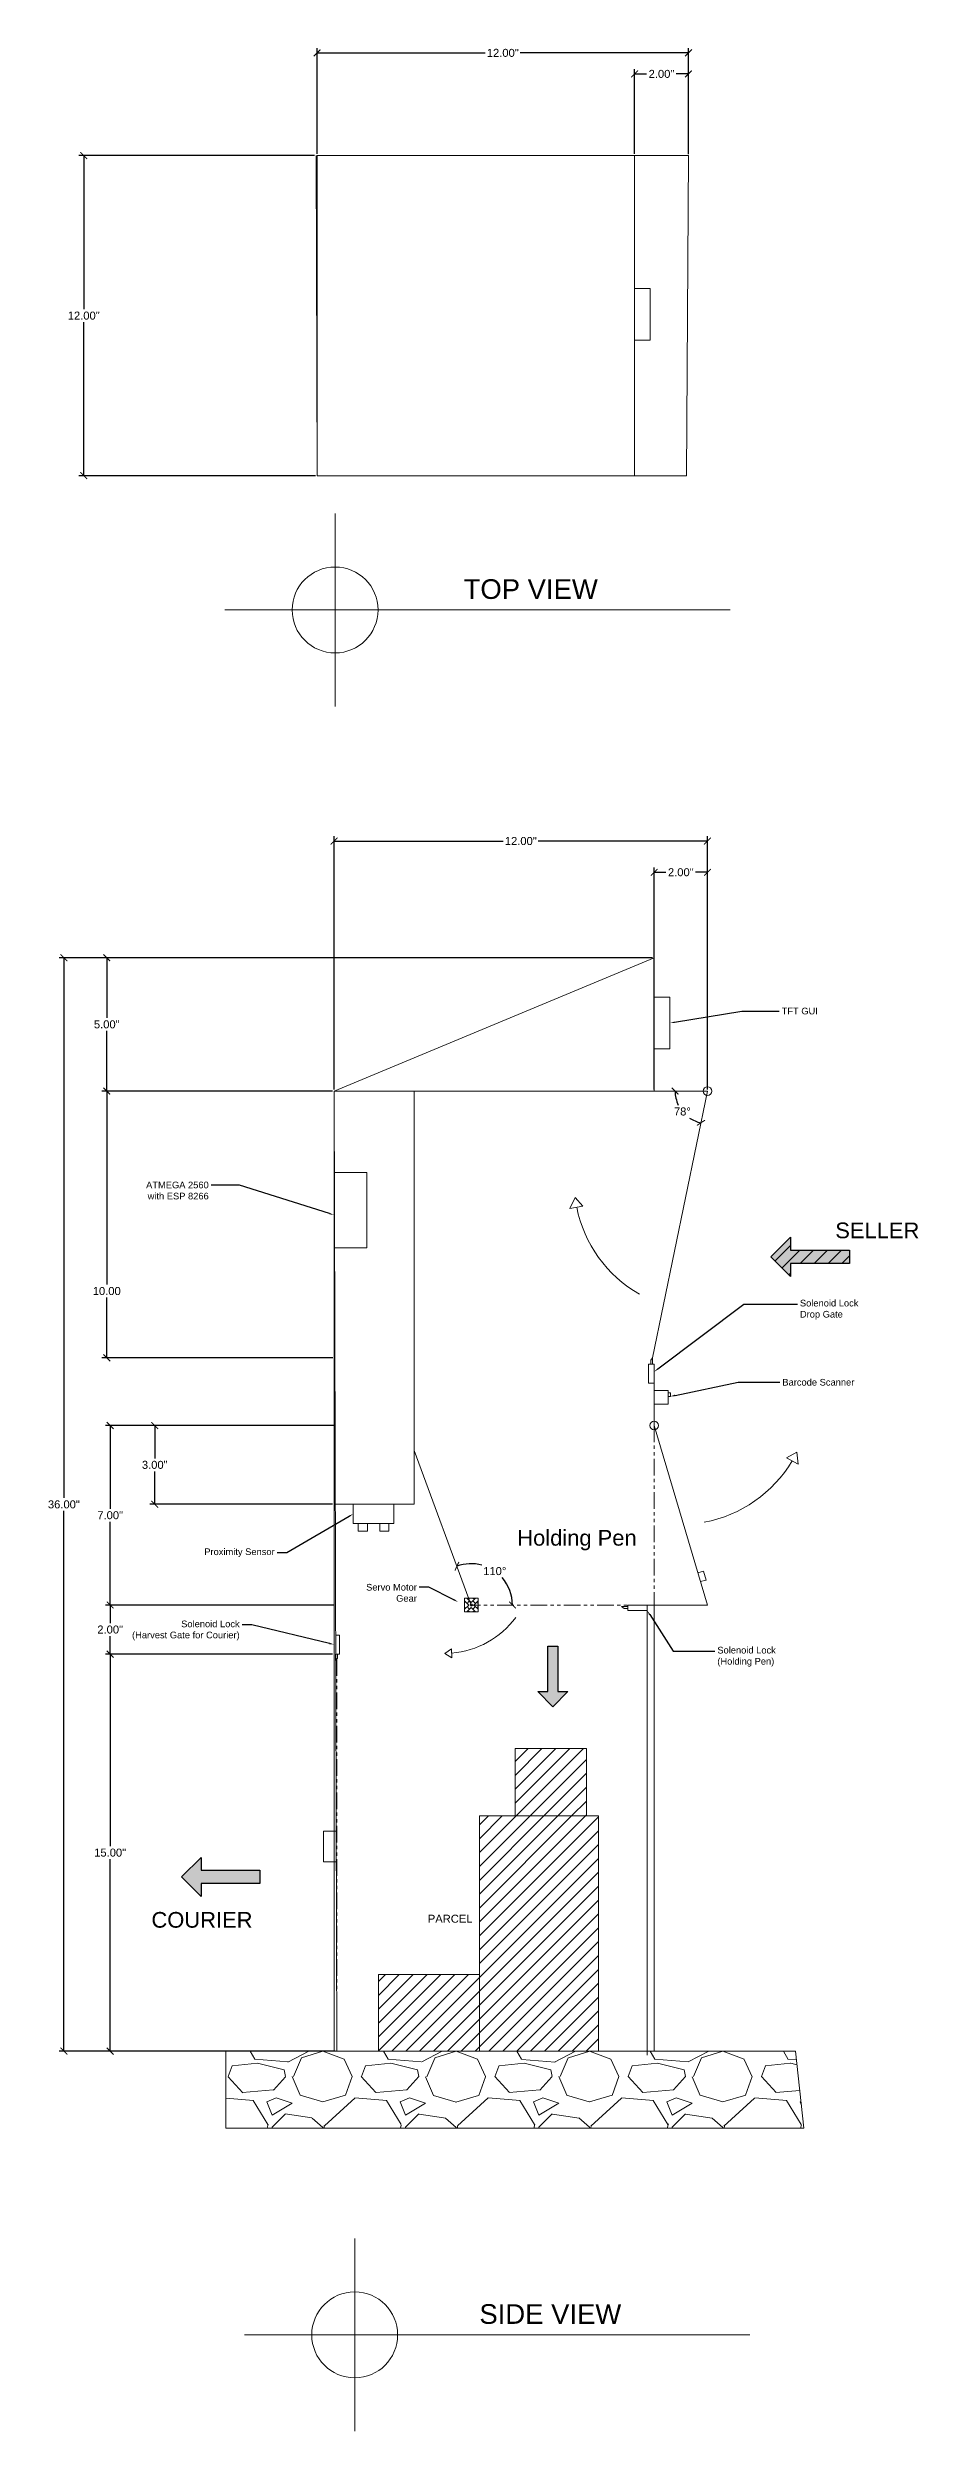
# Model space of a CAD drawing. Header units: inches. Extents: x 70 to 299, y 7 to 96.
# Drawn here: x 208.1 to 240.8, y 6.7 to 96.1 of the extents above; entities that cross this region are included whole.
import ezdxf
from ezdxf import colors
from ezdxf.entities.mleader import LeaderData, LeaderLine
from ezdxf.enums import TextEntityAlignment as Align
from ezdxf.math import Vec2, Vec3

# ---------------------------------------------------------------- set-up
doc = ezdxf.new("R2010")
doc.units = ezdxf.units.IN
doc.header["$MEASUREMENT"] = 0
doc.linetypes.add('PHANTOM2', pattern=[1.25, 0.625, -0.125, 0.125, -0.125, 0.125, -0.125])
doc.styles.get("Standard").update_dxf_attribs({"font": 'arial.ttf'})
doc.dimstyles.get("Standard").update_dxf_attribs({"dimtxt": 0.3, "dimasz": 0.255, "dimexe": 0.18, "dimexo": 0.0625, "dimgap": 0.09, "dimtad": 0, "dimtih": 1, "dimtoh": 1, "dimzin": 0, "dimdsep": 46, "dimtxsty": 'Standard', "dimblk": 'ARCHTICK', "dimcen": 0.09, "dimclrd": 5, "dimclre": 3, "dimadec": 0, "dimazin": 0, "dimtfac": 1, "dimtofl": 0, "dimtmove": 0, "dimatfit": 3, "dimfxl": 1, "dimtolj": 1, "dimtzin": 0, "dimarcsym": 0})
pattern_1 = [(45, (87.93517, -45.55746), (-0.2599737, 0.2599737), [])]

# ---------------------------------------------------------------- blocks, each defined once
blk = doc.blocks.new('*U1')
h = blk.add_hatch(color=0)
h.set_gradient(color1=(255, 255, 255), rotation=180, tint=1)
h.paths.add_polyline_path([(0, 0), (-0.25, -0.25), (-0.25, -0.085), (-1, -0.085), (-1, 0.085), (-0.25, 0.085), (-0.25, 0.25)])
at = {"color": 0, "linetype": 'Continuous'}
blk.add_lwpolyline([(0, 0), (-0.25, -0.25), (-0.25, -0.085), (-1, -0.085), (-1, 0.085), (-0.25, 0.085), (-0.25, 0.25)], close=True, dxfattribs=at)
blk = doc.blocks.new('_ArchTick')
at = {"color": 0, "linetype": 'ByBlock', "lineweight": 5, "const_width": 0.15}
blk.add_lwpolyline([(-0.5, -0.5), (0.5, 0.5)], dxfattribs=at)
blk = doc.blocks.new('*D49')
at = {"color": 5, "lineweight": -2, "transparency": 16777216}
for start, end in [(180, 205.57425), (236.31811, 258.38161)]:
    blk.add_arc((232.866, 56.988), 1.214, start, end, dxfattribs=at)
at = {"layer": 'Defpoints', "color": 0, "transparency": 16777216}
for p in [(230.866, 56.988), (231.776, 56.453), (232.866, 56.988), (232.866, 56.988), (232.455, 54.99)]:
    blk.add_point(p, dxfattribs=at)
at = {"color": 5, "lineweight": -2, "transparency": 16777216, "xscale": 0.255, "yscale": 0.255, "zscale": 0.255}
for p, rotation in [((231.651, 56.988), 89.99999999999974), ((232.621, 55.798), 348.3816102999683)]:
    blk.add_blockref('_ArchTick', p, dxfattribs=dict(at, rotation=rotation))
at = {"color": 0, "lineweight": 5, "transparency": 16777216, "insert": (231.925, 56.22), "char_height": 0.3, "attachment_point": 5}
blk.add_mtext('\\A1;78°', dxfattribs=at)
blk = doc.blocks.new('*D54')
at = {"color": 3, "lineweight": -2, "transparency": 16777216}
for p, q in [((230.803, 61.988), (208.555, 61.988)), ((218.902, 20.988), (208.555, 20.988))]:
    blk.add_line(p, q, dxfattribs=at)
at = {"color": 5, "lineweight": -2, "transparency": 16777216}
for p, q in [((208.735, 61.988), (208.735, 41.731)), ((208.735, 20.988), (208.735, 41.244))]:
    blk.add_line(p, q, dxfattribs=at)
at = {"layer": 'Defpoints', "color": 0, "transparency": 16777216}
for p in [(230.866, 61.988), (208.735, 20.988), (218.965, 20.988)]:
    blk.add_point(p, dxfattribs=at)
at = {"color": 5, "lineweight": -2, "transparency": 16777216, "xscale": 0.255, "yscale": 0.255, "zscale": 0.255}
for p, rotation in [((208.735, 61.988), 90), ((208.735, 20.988), 270)]:
    blk.add_blockref('_ArchTick', p, dxfattribs=dict(at, rotation=rotation))
at = {"color": 0, "lineweight": 5, "transparency": 16777216, "insert": (208.735, 41.488), "char_height": 0.3, "attachment_point": 5}
blk.add_mtext('\\A1;36.00"', dxfattribs=at)
blk = doc.blocks.new('*D55')
at = {"color": 3, "lineweight": -2, "transparency": 16777216}
for p, q in [((230.803, 61.988), (210.162, 61.988)), ((218.803, 56.988), (210.162, 56.988))]:
    blk.add_line(p, q, dxfattribs=at)
at = {"color": 5, "lineweight": -2, "transparency": 16777216}
for p, q in [((210.342, 61.988), (210.342, 59.731)), ((210.342, 56.988), (210.342, 59.244))]:
    blk.add_line(p, q, dxfattribs=at)
at = {"layer": 'Defpoints', "color": 0, "transparency": 16777216}
for p in [(210.342, 61.988), (230.866, 61.988), (218.866, 56.988)]:
    blk.add_point(p, dxfattribs=at)
at = {"color": 5, "lineweight": -2, "transparency": 16777216, "xscale": 0.255, "yscale": 0.255, "zscale": 0.255}
for p, rotation in [((210.342, 61.988), 90), ((210.342, 56.988), 270)]:
    blk.add_blockref('_ArchTick', p, dxfattribs=dict(at, rotation=rotation))
at = {"color": 0, "lineweight": 5, "transparency": 16777216, "insert": (210.342, 59.488), "char_height": 0.3, "width": 0.92742, "attachment_point": 5}
blk.add_mtext('\\A1;5.00"', dxfattribs=at)
blk = doc.blocks.new('*D56')
at = {"color": 3, "lineweight": -2, "transparency": 16777216}
for p, q in [((218.866, 57.05), (218.866, 66.542)), ((232.866, 57.05), (232.866, 66.542))]:
    blk.add_line(p, q, dxfattribs=at)
at = {"color": 5, "lineweight": -2, "transparency": 16777216}
for p, q in [((218.866, 66.362), (225.21, 66.362)), ((232.866, 66.362), (226.522, 66.362))]:
    blk.add_line(p, q, dxfattribs=at)
at = {"layer": 'Defpoints', "color": 0, "transparency": 16777216}
for p in [(218.866, 66.362), (218.866, 56.988), (232.866, 56.988)]:
    blk.add_point(p, dxfattribs=at)
at = {"color": 5, "lineweight": -2, "transparency": 16777216, "xscale": 0.255, "yscale": 0.255, "zscale": 0.255, "rotation": 180}
blk.add_blockref('_ArchTick', (218.866, 66.362), dxfattribs=at)
at = {"color": 5, "lineweight": -2, "transparency": 16777216, "xscale": 0.255, "yscale": 0.255, "zscale": 0.255}
blk.add_blockref('_ArchTick', (232.866, 66.362), dxfattribs=at)
at = {"color": 0, "lineweight": 5, "transparency": 16777216, "insert": (225.866, 66.362), "char_height": 0.3, "attachment_point": 5}
blk.add_mtext('\\A1;12.00"', dxfattribs=at)
blk = doc.blocks.new('*D47')
at = {"color": 3, "lineweight": -2, "transparency": 16777216}
for p, q in [((230.866, 57.05), (230.866, 65.371)), ((232.866, 57.05), (232.866, 65.371))]:
    blk.add_line(p, q, dxfattribs=at)
at = {"color": 5, "lineweight": -2, "transparency": 16777216}
for p, q in [((230.866, 65.191), (231.31, 65.191)), ((232.866, 65.191), (232.422, 65.191))]:
    blk.add_line(p, q, dxfattribs=at)
at = {"layer": 'Defpoints', "color": 0, "transparency": 16777216}
for p in [(230.866, 65.191), (230.866, 56.988), (232.866, 56.988)]:
    blk.add_point(p, dxfattribs=at)
at = {"color": 5, "lineweight": -2, "transparency": 16777216, "xscale": 0.255, "yscale": 0.255, "zscale": 0.255, "rotation": 180}
blk.add_blockref('_ArchTick', (230.866, 65.191), dxfattribs=at)
at = {"color": 5, "lineweight": -2, "transparency": 16777216, "xscale": 0.255, "yscale": 0.255, "zscale": 0.255}
blk.add_blockref('_ArchTick', (232.866, 65.191), dxfattribs=at)
at = {"color": 0, "lineweight": 5, "transparency": 16777216, "insert": (231.866, 65.191), "char_height": 0.3, "width": 0.0209, "attachment_point": 5}
blk.add_mtext('\\A1;2.00"', dxfattribs=at)
blk = doc.blocks.new('*D48')
at = {"color": 3, "lineweight": -2, "transparency": 16777216}
for p, q in [((218.803, 56.988), (210.162, 56.988)), ((218.821, 46.987), (210.162, 46.987))]:
    blk.add_line(p, q, dxfattribs=at)
at = {"color": 5, "lineweight": -2, "transparency": 16777216}
for p, q in [((210.342, 56.988), (210.342, 49.731)), ((210.342, 46.987), (210.342, 49.244))]:
    blk.add_line(p, q, dxfattribs=at)
at = {"layer": 'Defpoints', "color": 0, "transparency": 16777216}
for p in [(218.866, 56.988), (210.342, 46.987), (218.884, 46.987)]:
    blk.add_point(p, dxfattribs=at)
at = {"color": 5, "lineweight": -2, "transparency": 16777216, "xscale": 0.255, "yscale": 0.255, "zscale": 0.255}
for p, rotation in [((210.342, 56.988), 90), ((210.342, 46.987), 270)]:
    blk.add_blockref('_ArchTick', p, dxfattribs=dict(at, rotation=rotation))
at = {"color": 0, "lineweight": 5, "transparency": 16777216, "insert": (210.342, 49.488), "char_height": 0.3, "attachment_point": 5}
blk.add_mtext('\\A1;10.00', dxfattribs=at)
blk = doc.blocks.new('*D57')
at = {"color": 3, "lineweight": -2, "transparency": 16777216}
for p, q in [((218.803, 35.875), (210.29, 35.875)), ((218.803, 20.988), (210.29, 20.988))]:
    blk.add_line(p, q, dxfattribs=at)
at = {"color": 5, "lineweight": -2, "transparency": 16777216}
for p, q in [((210.47, 35.875), (210.47, 28.674)), ((210.47, 20.988), (210.47, 28.188))]:
    blk.add_line(p, q, dxfattribs=at)
at = {"layer": 'Defpoints', "color": 0, "transparency": 16777216}
for p in [(218.866, 35.875), (210.47, 20.988), (218.866, 20.988)]:
    blk.add_point(p, dxfattribs=at)
at = {"color": 5, "lineweight": -2, "transparency": 16777216, "xscale": 0.255, "yscale": 0.255, "zscale": 0.255}
for p, rotation in [((210.47, 35.875), 90), ((210.47, 20.988), 270)]:
    blk.add_blockref('_ArchTick', p, dxfattribs=dict(at, rotation=rotation))
at = {"color": 0, "lineweight": 5, "transparency": 16777216, "insert": (210.47, 28.431), "char_height": 0.3, "attachment_point": 5}
blk.add_mtext('\\A1;15.00"', dxfattribs=at)
blk = doc.blocks.new('*D59')
at = {"color": 5, "lineweight": -2, "transparency": 16777216}
for start, end in [(75.09949, 110.26521), (0, 41.55364)]:
    blk.add_arc((224.007, 37.717), 1.547, start, end, dxfattribs=at)
at = {"layer": 'Defpoints', "color": 0, "transparency": 16777216}
for p in [(221.866, 43.515), (225.247, 38.643), (222.408, 37.717), (224.007, 37.717), (235.126, 37.717)]:
    blk.add_point(p, dxfattribs=at)
at = {"color": 5, "lineweight": -2, "transparency": 16777216, "xscale": 0.255, "yscale": 0.255, "zscale": 0.255}
for p, rotation in [((223.471, 39.169), 200.2652060565275), ((225.554, 37.717), 270)]:
    blk.add_blockref('_ArchTick', p, dxfattribs=dict(at, rotation=rotation))
at = {"color": 0, "lineweight": 5, "transparency": 16777216, "insert": (224.891, 38.987), "char_height": 0.3, "attachment_point": 5}
blk.add_mtext('\\A1;110°', dxfattribs=at)
blk = doc.blocks.new('*D61')
at = {"color": 3, "lineweight": -2, "transparency": 16777216}
for p, q in [((218.856, 37.717), (210.29, 37.717)), ((218.803, 35.875), (210.29, 35.875))]:
    blk.add_line(p, q, dxfattribs=at)
at = {"color": 5, "lineweight": -2, "transparency": 16777216}
for p, q in [((210.47, 37.717), (210.47, 37.039)), ((210.47, 35.875), (210.47, 36.553))]:
    blk.add_line(p, q, dxfattribs=at)
at = {"layer": 'Defpoints', "color": 0, "transparency": 16777216}
for p in [(218.919, 37.717), (210.47, 35.875), (218.866, 35.875)]:
    blk.add_point(p, dxfattribs=at)
at = {"color": 5, "lineweight": -2, "transparency": 16777216, "xscale": 0.255, "yscale": 0.255, "zscale": 0.255}
for p, rotation in [((210.47, 37.717), 90), ((210.47, 35.875), 270)]:
    blk.add_blockref('_ArchTick', p, dxfattribs=dict(at, rotation=rotation))
at = {"color": 0, "transparency": 16777216, "insert": (210.47, 36.796), "char_height": 0.3, "attachment_point": 5}
blk.add_mtext('\\A1;2.00"', dxfattribs=at)
blk = doc.blocks.new('*D64')
at = {"color": 3, "lineweight": -2, "transparency": 16777216}
for p, q in [((218.134, 92.063), (209.299, 92.063)), ((218.167, 80.063), (209.299, 80.063))]:
    blk.add_line(p, q, dxfattribs=at)
at = {"color": 5, "lineweight": -2, "transparency": 16777216}
for p, q in [((209.479, 92.063), (209.479, 86.306)), ((209.479, 80.063), (209.479, 85.82))]:
    blk.add_line(p, q, dxfattribs=at)
at = {"layer": 'Defpoints', "color": 0, "transparency": 16777216}
for p in [(218.196, 92.063), (209.479, 80.063), (218.229, 80.063)]:
    blk.add_point(p, dxfattribs=at)
at = {"color": 5, "lineweight": -2, "transparency": 16777216, "xscale": 0.255, "yscale": 0.255, "zscale": 0.255}
for p, rotation in [((209.479, 92.063), 90), ((209.479, 80.063), 270)]:
    blk.add_blockref('_ArchTick', p, dxfattribs=dict(at, rotation=rotation))
at = {"color": 0, "lineweight": 5, "transparency": 16777216, "insert": (209.479, 86.063), "char_height": 0.3, "attachment_point": 5}
blk.add_mtext('\\A1;12.00"', dxfattribs=at)
blk = doc.blocks.new('*D65')
at = {"color": 3, "lineweight": -2, "transparency": 16777216}
for p, q in [((218.229, 92.125), (218.229, 96.095)), ((232.153, 92.125), (232.153, 96.095))]:
    blk.add_line(p, q, dxfattribs=at)
at = {"color": 5, "lineweight": -2, "transparency": 16777216}
for p, q in [((218.229, 95.915), (224.535, 95.915)), ((232.153, 95.915), (225.847, 95.915))]:
    blk.add_line(p, q, dxfattribs=at)
at = {"layer": 'Defpoints', "color": 0, "transparency": 16777216}
for p in [(232.153, 95.915), (218.229, 92.063), (232.153, 92.063)]:
    blk.add_point(p, dxfattribs=at)
at = {"color": 5, "lineweight": -2, "transparency": 16777216, "xscale": 0.255, "yscale": 0.255, "zscale": 0.255, "rotation": 180}
blk.add_blockref('_ArchTick', (218.229, 95.915), dxfattribs=at)
at = {"color": 5, "lineweight": -2, "transparency": 16777216, "xscale": 0.255, "yscale": 0.255, "zscale": 0.255}
blk.add_blockref('_ArchTick', (232.153, 95.915), dxfattribs=at)
at = {"color": 0, "lineweight": 5, "transparency": 16777216, "insert": (225.191, 95.915), "char_height": 0.3, "attachment_point": 5}
blk.add_mtext('\\A1;12.00"', dxfattribs=at)
blk = doc.blocks.new('*D66')
at = {"color": 3, "lineweight": -2, "transparency": 16777216}
for p, q in [((230.13, 92.125), (230.13, 95.307)), ((232.153, 92.113), (232.153, 95.307))]:
    blk.add_line(p, q, dxfattribs=at)
at = {"color": 5, "lineweight": -2, "transparency": 16777216}
for p, q in [((230.13, 95.127), (230.585, 95.127)), ((232.153, 95.127), (231.698, 95.127))]:
    blk.add_line(p, q, dxfattribs=at)
at = {"layer": 'Defpoints', "color": 0, "transparency": 16777216}
for p in [(232.153, 95.127), (230.13, 92.063), (232.153, 92.051)]:
    blk.add_point(p, dxfattribs=at)
at = {"color": 5, "lineweight": -2, "transparency": 16777216, "xscale": 0.255, "yscale": 0.255, "zscale": 0.255, "rotation": 180}
blk.add_blockref('_ArchTick', (230.13, 95.127), dxfattribs=at)
at = {"color": 5, "lineweight": -2, "transparency": 16777216, "xscale": 0.255, "yscale": 0.255, "zscale": 0.255}
blk.add_blockref('_ArchTick', (232.153, 95.127), dxfattribs=at)
at = {"color": 0, "lineweight": 5, "transparency": 16777216, "insert": (231.142, 95.127), "char_height": 0.3, "attachment_point": 5}
blk.add_mtext('\\A1;2.00"', dxfattribs=at)
blk = doc.blocks.new('*D71')
at = {"color": 3, "lineweight": -2, "transparency": 16777216}
for p, q in [((218.803, 44.448), (210.29, 44.448)), ((218.856, 37.717), (210.29, 37.717))]:
    blk.add_line(p, q, dxfattribs=at)
at = {"color": 5, "lineweight": -2, "transparency": 16777216}
for p, q in [((210.47, 44.448), (210.47, 41.326)), ((210.47, 37.717), (210.47, 40.839))]:
    blk.add_line(p, q, dxfattribs=at)
at = {"layer": 'Defpoints', "color": 0, "transparency": 16777216}
for p in [(210.47, 44.448), (218.866, 44.448), (218.919, 37.717)]:
    blk.add_point(p, dxfattribs=at)
at = {"color": 5, "lineweight": -2, "transparency": 16777216, "xscale": 0.255, "yscale": 0.255, "zscale": 0.255}
for p, rotation in [((210.47, 44.448), 90), ((210.47, 37.717), 270)]:
    blk.add_blockref('_ArchTick', p, dxfattribs=dict(at, rotation=rotation))
at = {"color": 0, "transparency": 16777216, "insert": (210.47, 41.082), "char_height": 0.3, "attachment_point": 5}
blk.add_mtext('\\A1;7.00"', dxfattribs=at)
blk = doc.blocks.new('*D72')
at = {"color": 3, "lineweight": -2, "transparency": 16777216}
for p, q in [((218.838, 44.448), (211.961, 44.448)), ((218.803, 41.494), (211.961, 41.494))]:
    blk.add_line(p, q, dxfattribs=at)
at = {"color": 5, "lineweight": -2, "transparency": 16777216}
for p, q in [((212.141, 44.448), (212.141, 43.214)), ((212.141, 41.494), (212.141, 42.728))]:
    blk.add_line(p, q, dxfattribs=at)
at = {"layer": 'Defpoints', "color": 0, "transparency": 16777216}
for p in [(212.141, 44.448), (218.9, 44.448), (218.866, 41.494)]:
    blk.add_point(p, dxfattribs=at)
at = {"color": 5, "lineweight": -2, "transparency": 16777216, "xscale": 0.255, "yscale": 0.255, "zscale": 0.255}
for p, rotation in [((212.141, 44.448), 90), ((212.141, 41.494), 270)]:
    blk.add_blockref('_ArchTick', p, dxfattribs=dict(at, rotation=rotation))
at = {"color": 0, "transparency": 16777216, "insert": (212.141, 42.971), "char_height": 0.3, "attachment_point": 5}
blk.add_mtext('\\A1;3.00"', dxfattribs=at)

msp = doc.modelspace()

# ---------------------------------------------------------------- hatches: boundary and pattern name
at = {"lineweight": 5}
h = msp.add_hatch(dxfattribs=at)
h.set_pattern_fill('ANSI31', color=256, scale=2.941267)
h.set_pattern_definition([(45, (87.82867, -43.92038), (-0.2599737, 0.2599737), [])])
h.paths.add_polyline_path([(235.982, 51.024), (235.982, 51.509), (235.247, 50.774), (235.982, 50.039), (235.982, 50.524), (238.188, 50.524), (238.188, 51.024)])
h = msp.add_hatch(dxfattribs=at)
h.set_pattern_fill('ANSI31', color=256, scale=2.941267)
h.set_pattern_definition(pattern_1)
h.paths.add_polyline_path([(228.333, 32.333), (225.656, 32.333), (225.656, 29.807), (228.333, 29.807)])
h = msp.add_hatch(dxfattribs=at)
h.set_pattern_fill('ANSI31', color=256, scale=2.941267)
h.set_pattern_definition(pattern_1)
h.paths.add_polyline_path([(224.318, 20.988), (228.779, 20.988), (228.779, 29.807), (224.318, 29.807), (224.318, 23.864)])
h = msp.add_hatch(dxfattribs=at)
h.set_pattern_fill('ANSI31', color=256, scale=2.941267)
h.set_pattern_definition(pattern_1)
h.paths.add_polyline_path([(224.318, 23.864), (220.526, 23.864), (220.526, 20.988), (224.318, 20.988)])
h = msp.add_hatch(dxfattribs=at)
h.set_pattern_fill('GRAVEL', color=256, scale=5)
h.set_pattern_definition([(228.0128, (142.0098, 5), (-40, -45), [0.67268, -66.59544]), (184.96974, (141.55982, 4.5), (60, 5), [1.15434, -114.27962]), (132.51045, (140.40982, 4.4), (50, -55), [0.81394, -80.58016]), (267.2737, (138.45982, 3.15), (5, 100), [1.05119, -104.06779]), (292.83365, (138.40982, 2.1), (-25, 60), [1.03077, -102.04687]), (357.2737, (138.80982, 1.15), (-100, 5), [1.05119, -104.06779]), (37.69424, (139.85982, 1.1), (-65, -50), [1.39014, -137.62424]), (72.25533, (140.95982, 1.95), (35, 110), [1.31244, -129.93161]), (121.42957, (141.35982, 3.2), (-40, 65), [1.05475, -104.42037]), (175.23636, (140.8098, 4.1), (55, -5), [1.20416, -59.00381]), (222.39744, (139.60982, 4.2), (-60, -55), [1.55724, -154.166875]), (138.8141, (143.4098, 3.1), (-35, 30), [0.5315, -52.61922]), (171.46923, (143.00982, 3.45), (65, -10), [1.01119, -100.10756]), (225, (142.0098, 3.6), (-6e-16, -5), [0.7071, -6.36396]), (203.1986, (141.6598, 4.2), (25, 10), [0.38079, -37.69808]), (291.8014, (141.3098, 4.05), (-5, 15), [0.53851, -26.3873]), (30.9638, (141.5098, 3.55), (15, 10), [0.87465, -28.28011]), (161.565, (142.2598, 4), (10, -5), [0.63245, -15.17893]), (16.38954, (138.40982, 4.05), (50, 15), [0.886, -87.71423]), (70.34618, (139.2598, 4.3), (-20, -55), [0.7433, -73.58704]), (293.1986, (142.2598, 5), (-10, 25), [0.76158, -37.31729]), (343.61046, (142.55982, 4.3), (-50, 15), [0.886, -87.71423]), (339.44395, (138.4098, 0.95), (-25, 10), [0.8544, -41.86562]), (294.77514, (139.2098, 0.65), (-25, 55), [0.71589, -70.87322]), (66.8014, (142.3098, 0), (10, 25), [0.76158, -37.31729]), (17.35402, (142.60982, 0.7), (-65, -20), [0.83815, -82.97712]), (69.44395, (139.8598, 0), (-10, -25), [0.4272, -42.29282]), (101.3099, (142.0098, 0), (-5, 20), [0.25495, -25.24015]), (165.9638, (141.9598, 0.25), (15, -5), [1.03077, -19.58475]), (186.009, (140.95982, 0.5), (50, 5), [0.95525, -94.56962]), (303.69, (141.5098, 3.1), (-5, 10), [0.7211, -17.30665]), (353.15723, (141.90982, 2.5), (85, -10), [1.25897, -124.63781]), (60.9454, (143.1598, 2.35), (-20, -35), [0.51478, -50.96337]), (90, (143.41, 2.8), (-5, 5), [0.3, -4.7]), (120.25644, (140.8598, 0.65), (20, -35), [0.69462, -68.7676]), (48.0128, (140.5098, 1.25), (40, 45), [1.34536, -65.92276]), (0, (141.41, 2.25), (5, 5), [1.3, -3.7]), (325.30485, (142.7098, 2.25), (50, -35), [0.79057, -78.26637]), (254.0546, (143.3598, 1.8), (-5, -20), [0.72801, -35.67254]), (207.64598, (143.15982, 1.1), (-95, -50), [1.18532, -117.34737]), (175.42608, (142.10982, 0.55), (-65, 5), [1.254, -124.14537])])
h.paths.add_polyline_path([(236.166, 20.988), (230.866, 20.988), (218.866, 20.988), (214.803, 20.988), (214.803, 18.106), (236.484, 18.106)])

# ---------------------------------------------------------------- linework, layer by layer
at = {"color": 0, "lineweight": 5}
for p, q in [((218.196, 92.063), (218.229, 80.063)), ((218.229, 80.063), (218.229, 92.063)), ((218.229, 92.063), (232.153, 92.063)), ((230.13, 92.063), (230.13, 80.063)), ((232.153, 92.063), (232.083, 80.063)), ((218.229, 88.306), (218.206, 88.306)), ((218.21, 87.159), (218.229, 87.159)), ((230.13, 87.08), (230.722, 87.08)), ((230.722, 85.143), (230.722, 87.08)), ((230.722, 85.143), (230.13, 85.143)), ((230.13, 80.063), (218.229, 80.063)), ((230.13, 80.063), (232.083, 80.063)), ((218.903, 75.028), (218.903, 78.644)), ((214.769, 75.028), (233.717, 75.028)), ((218.903, 75.028), (218.903, 71.412)), ((230.866, 61.988), (218.866, 56.988)), ((230.866, 56.988), (230.866, 61.988)), ((230.866, 60.504), (231.458, 60.504)), ((231.458, 58.568), (231.458, 60.504)), ((231.458, 58.568), (230.866, 58.568)), ((218.866, 36.592), (218.866, 56.988)), ((218.866, 56.988), (230.866, 56.988)), ((218.866, 56.988), (221.866, 56.988)), ((218.866, 56.988), (218.965, 20.988)), ((221.866, 56.988), (221.866, 45.537)), ((232.866, 56.988), (230.81, 46.987)), ((230.866, 56.988), (232.866, 56.988)), ((230.866, 56.988), (232.866, 56.988)), ((218.866, 53.938), (220.098, 53.938)), ((220.098, 53.938), (220.098, 51.108)), ((220.098, 51.108), (218.866, 51.108)), ((230.657, 46.748), (230.657, 46.031)), ((230.866, 46.748), (230.657, 46.748)), ((230.736, 46.897), (230.81, 46.987)), ((230.736, 46.897), (230.74, 46.748)), ((230.808, 46.748), (230.81, 46.987)), ((230.866, 46.748), (230.866, 44.448)), ((230.657, 46.031), (230.866, 46.031)), ((230.866, 45.765), (231.391, 45.765)), ((231.391, 45.765), (231.391, 45.243)), ((231.391, 45.678), (231.478, 45.678)), ((231.478, 45.678), (231.478, 45.541)), ((221.866, 45.537), (221.866, 41.494)), ((230.866, 45.243), (231.391, 45.243)), ((231.478, 45.541), (231.391, 45.541)), ((230.866, 44.448), (232.866, 37.717)), ((221.866, 43.515), (224.007, 37.717)), ((221.866, 41.494), (218.866, 41.494)), ((219.584, 41.494), (219.584, 40.769)), ((221.107, 40.769), (221.107, 41.494)), ((219.584, 40.769), (221.107, 40.769)), ((219.774, 40.769), (219.774, 40.483)), ((219.774, 40.483), (220.114, 40.483)), ((220.114, 40.483), (220.114, 40.769)), ((220.577, 40.483), (220.577, 40.769)), ((220.917, 40.483), (220.577, 40.483)), ((220.917, 40.769), (220.917, 40.483)), ((232.507, 38.926), (232.715, 38.988)), ((232.603, 38.603), (232.816, 38.648)), ((232.715, 38.988), (232.816, 38.648)), ((223.752, 37.972), (224.262, 37.972)), ((223.752, 37.972), (223.752, 37.462)), ((223.912, 37.717), (223.752, 37.877)), ((223.912, 37.717), (223.752, 37.557)), ((224.007, 37.812), (223.846, 37.972)), ((224.007, 37.622), (223.846, 37.462)), ((224.167, 37.972), (224.007, 37.812)), ((224.167, 37.462), (224.007, 37.622)), ((224.262, 37.877), (224.102, 37.717)), ((224.262, 37.557), (224.102, 37.717)), ((224.262, 37.462), (224.262, 37.972)), ((229.737, 37.587), (229.646, 37.661)), ((229.646, 37.661), (229.885, 37.659)), ((229.885, 37.591), (229.737, 37.587)), ((230.602, 37.717), (229.885, 37.717)), ((229.885, 37.717), (229.885, 37.508)), ((230.602, 37.717), (230.602, 20.833)), ((230.602, 37.508), (230.602, 37.717)), ((230.866, 37.717), (230.602, 37.717)), ((232.866, 37.717), (230.866, 37.717)), ((230.866, 37.717), (230.866, 20.988)), ((224.262, 37.462), (223.752, 37.462)), ((229.885, 37.508), (230.602, 37.508)), ((218.866, 35.875), (218.866, 36.592)), ((218.866, 20.988), (218.866, 35.875)), ((219.075, 36.592), (218.922, 36.592)), ((218.924, 35.875), (218.922, 35.635)), ((218.924, 35.875), (219.075, 35.875)), ((218.996, 35.726), (218.992, 35.875)), ((219.075, 35.875), (219.075, 36.592)), ((218.996, 35.726), (218.922, 35.635)), ((218.965, 29.231), (218.463, 29.231)), ((218.463, 29.231), (218.463, 28.084)), ((218.463, 28.084), (218.965, 28.084)), ((218.965, 20.988), (214.803, 20.988)), ((214.803, 20.988), (214.803, 18.106)), ((230.866, 20.988), (218.866, 20.988)), ((230.866, 20.988), (236.166, 20.988)), ((236.484, 18.106), (236.166, 20.988)), ((214.803, 18.106), (236.484, 18.106)), ((219.639, 10.349), (219.639, 13.965)), ((215.505, 10.349), (234.453, 10.349)), ((219.639, 10.349), (219.639, 6.733))]:
    msp.add_line(p, q, dxfattribs=at)
at = {"lineweight": 5}
for p, q in [((227.902, 52.996), (227.711, 52.589)), ((227.902, 52.996), (228.196, 52.671)), ((227.711, 52.589), (228.196, 52.671)), ((223.021, 35.902), (223.265, 36.075)), ((223.021, 35.902), (223.281, 35.739)), ((223.281, 35.739), (223.265, 36.075)), ((225.656, 29.807), (225.656, 32.333)), ((225.656, 32.333), (228.333, 32.333)), ((228.333, 32.333), (228.333, 29.807)), ((224.318, 23.864), (224.318, 29.807)), ((224.318, 29.807), (228.779, 29.807)), ((228.779, 29.807), (228.779, 20.988)), ((220.526, 20.988), (220.526, 23.864)), ((220.526, 23.864), (224.318, 23.864)), ((224.318, 23.864), (224.318, 20.988))]:
    msp.add_line(p, q, dxfattribs=at)
at = {"color": 0, "linetype": 'PHANTOM2', "lineweight": 5}
for p, q in [((230.866, 44.448), (230.866, 37.717)), ((230.602, 37.717), (224.007, 37.717)), ((218.965, 35.688), (218.965, 20.988))]:
    msp.add_line(p, q, dxfattribs=at)
at = {"lineweight": 5}
msp.add_lwpolyline([(236.219, 43.449), (235.834, 43.24), (236.265, 43.002)], close=True, dxfattribs=at)
at = {"color": 0, "lineweight": 5}
for centre, radius in [((218.903, 75.028), 1.61), ((232.866, 56.988), 0.164), ((230.866, 44.448), 0.164), ((224.007, 37.717), 0.0432), ((219.639, 10.349), 1.61)]:
    msp.add_circle(centre, radius, dxfattribs=at)
at = {"lineweight": 5}
for centre, radius, start, end in [((232.753, 53.604), 4.889, 191.47463, 240.05794), ((231.84, 45.624), 4.889, 280.68168, 329.265), ((222.996, 39.245), 3.343, 274.74621, 323.32952)]:
    msp.add_arc(centre, radius, start, end, dxfattribs=at)
at = {"color": 0, "lineweight": 5}
for radius, start, end in [(0.255, 150.22671, 209.77329), (0.156, 109.50125, 160.49875), (0.156, 199.50125, 250.49875), (0.255, 60.22671, 119.77329), (0.156, 19.50125, 70.49875), (0.156, 289.50125, 340.49875), (0.255, 330.22671, 29.77329), (0.255, 240.22671, 299.77329)]:
    msp.add_arc((224.007, 37.717), radius, start, end, dxfattribs=at)

# ---------------------------------------------------------------- block references
at = {"lineweight": 5}
for p, xscale, yscale, zscale, rotation in [((235.247, 50.774), 2.941266925563852, 2.941266925563852, 2.941266925563852, 180), ((227.068, 33.903), 2.271790432260391, 2.271790432260391, 2.271790432260391, 269.9999999999999), ((213.143, 27.519), 2.941266925563852, 2.941266925563852, 2.941266925563852, 180)]:
    msp.add_blockref('*U1', p, dxfattribs=dict(at, xscale=xscale, yscale=yscale, zscale=zscale, rotation=rotation))

# ---------------------------------------------------------------- texts
at = {"color": 0, "lineweight": 5}
for s, p in [('TOP VIEW', (226.238, 75.811)), ('SIDE VIEW', (226.974, 11.132))]:
    msp.add_text(s, height=0.7369, dxfattribs=at).set_placement(p, align=Align.MIDDLE)
at = {"lineweight": 5, "attachment_point": 1}
for s, insert, char_height in [('SELLER', (237.658, 52.058), 0.5883), ('Holding Pen', (225.734, 40.531), 0.58825), ('COURIER', (212.018, 26.206), 0.5883)]:
    msp.add_mtext_dynamic_manual_height_columns(s, width=7.49379, gutter_width=2.941, heights=[0], dxfattribs=dict(at, insert=insert, char_height=char_height))
at = {"color": 0, "lineweight": 5, "insert": (222.38, 26.104), "char_height": 0.3, "attachment_point": 1}
msp.add_mtext_dynamic_manual_height_columns('PARCEL', width=2.27607, gutter_width=1, heights=[4.196], dxfattribs=at)

# ---------------------------------------------------------------- dimensions: what is measured, and where the dimension line sits
at = {"color": 0, "lineweight": 5}
for base, p1, p2, text, picture, middle in [((232.153, 95.915), (218.229, 92.063), (232.153, 92.063), '12.00"', '*D65', (225.191, 95.915)), ((232.153, 95.127), (230.13, 92.063), (232.153, 92.051), '2.00"', '*D66', (231.142, 95.127)), ((218.866, 66.362), (232.866, 56.988), (218.866, 56.988), '12.00"', '*D56', (225.866, 66.362)), ((230.866, 65.191), (232.866, 56.988), (230.866, 56.988), '2.00"', '*D47', (231.866, 65.191))]:
    dim = msp.add_linear_dim(base=base, p1=p1, p2=p2, text=text, dimstyle='Standard', dxfattribs=at)
    dim.commit()
    dim.dimension.update_dxf_attribs({"geometry": picture, "text_midpoint": middle})
for base, p1, p2, text, picture, middle in [((209.479, 80.063), (218.196, 92.063), (218.229, 80.063), '<>"', '*D64', (209.479, 86.063)), ((210.47, 20.988), (218.866, 35.875), (218.866, 20.988), '15.00"', '*D57', (210.47, 28.431))]:
    dim = msp.add_linear_dim(base=base, p1=p1, p2=p2, angle=90, text=text, dimstyle='Standard', dxfattribs=at)
    dim.commit()
    dim.dimension.update_dxf_attribs({"geometry": picture, "text_midpoint": middle})
for base, p1, p2, text, picture, middle in [((208.735, 20.988), (230.866, 61.988), (218.965, 20.988), '36.00"', '*D54', (208.735, 41.488)), ((210.342, 61.988), (218.866, 56.988), (230.866, 61.988), '5.00"', '*D55', (210.342, 59.488))]:
    dim = msp.add_linear_dim(base=base, p1=p1, p2=p2, angle=90, text=text, dimstyle='Standard', dxfattribs=at)
    dim.commit()
    dim.dimension.update_dxf_attribs({"geometry": picture, "text_midpoint": middle, "dimtype": 160})
dim = msp.add_linear_dim(base=(210.342, 46.987), p1=(218.866, 56.988), p2=(218.884, 46.987), angle=90, dimstyle='Standard', dxfattribs=at)
dim.commit()
dim.dimension.update_dxf_attribs({"geometry": '*D48', "text_midpoint": (210.342, 49.488), "dimtype": 160})
for base, line1, line2, picture, middle in [((231.776, 56.453), ((232.455, 54.99), (232.866, 56.988)), ((230.866, 56.988), (232.866, 56.988)), '*D49', (231.925, 56.22)), ((225.247, 38.643), ((235.126, 37.717), (222.408, 37.717)), ((221.866, 43.515), (224.007, 37.717)), '*D59', (224.891, 38.987))]:
    dim = msp.add_angular_dim_2l(base=base, line1=line1, line2=line2, dimstyle='Standard', dxfattribs=at)
    dim.commit()
    dim.dimension.update_dxf_attribs({"geometry": picture, "text_midpoint": middle})
at = {"color": 0}
for base, p1, p2, text, picture, middle in [((210.47, 44.448), (218.919, 37.717), (218.866, 44.448), '7.00"', '*D71', (210.47, 41.082)), ((212.141, 44.448), (218.866, 41.494), (218.9, 44.448), '3.00"', '*D72', (212.141, 42.971)), ((210.47, 35.875), (218.919, 37.717), (218.866, 35.875), '2.00"', '*D61', (210.47, 36.796))]:
    dim = msp.add_linear_dim(base=base, p1=p1, p2=p2, angle=90, text=text, dimstyle='Standard', dxfattribs=at)
    dim.commit()
    dim.dimension.update_dxf_attribs({"geometry": picture, "text_midpoint": middle})

# ---------------------------------------------------------------- leaders
at = {"color": 0, "lineweight": 5}
ml = msp.add_multileader_mtext('Standard', dxfattribs=at)
ml.set_content('TFT GUI')
ml.set_leader_properties()
ml.build(insert=Vec2(0, 0))
ml.multileader.update_dxf_attribs({"dogleg_length": 0.36, "arrow_head_size": 0.18})
ctx = ml.context
ctx.base_point, ctx.char_height, ctx.arrow_head_size, ctx.landing_gap_size, ctx.plane_origin = Vec3(235.557, 59.986), 0.25, 0.18, 0.09, Vec3(231.458, 59.536)
notes = []
notes.append((ctx, [(0, (1, 1, 0), (234.158, 59.986), (1, 0), 1.399, [(0, [(231.458, 59.536)], 0, [])])]))
ctx.mtext.insert, ctx.mtext.flow_direction = Vec3(235.647, 60.113), 5
ml = msp.add_multileader_mtext('Standard', dxfattribs=at)
ml.set_content('ATMEGA 2560\\Pwith ESP 8266')
ml.set_leader_properties()
ml.build(insert=Vec2(0, 0))
ml.multileader.update_dxf_attribs({"dogleg_length": 0.36, "arrow_head_size": 0.18})
ctx = ml.context
ctx.base_point, ctx.char_height, ctx.arrow_head_size, ctx.landing_gap_size, ctx.plane_origin = Vec3(211.744, 53.464), 0.25, 0.18, 0.09, Vec3(218.866, 52.341)
ctx.text_align_type = 2
notes.append((ctx, [(0, (1, 1, 0), (215.319, 53.464), (-1, 0), 1.063, [(0, [(218.866, 52.341)], 0, [])])]))
ctx.mtext.insert, ctx.mtext.alignment, ctx.mtext.flow_direction = Vec3(214.166, 53.592), 3, 5
ml = msp.add_multileader_mtext('Standard', dxfattribs=at)
ml.set_content('Solenoid Lock\\PDrop Gate')
ml.set_leader_properties()
ml.build(insert=Vec2(0, 0))
ml.multileader.update_dxf_attribs({"dogleg_length": 0.36, "arrow_head_size": 0.18})
ctx = ml.context
ctx.base_point, ctx.char_height, ctx.arrow_head_size, ctx.landing_gap_size, ctx.plane_origin = Vec3(236.242, 49.002), 0.25, 0.18, 0.09, Vec3(230.657, 46.389)
notes.append((ctx, [(0, (1, 1, 0), (234.224, 49.002), (1, 0), 2.017, [(0, [(230.866, 46.464)], 0, [])])]))
ctx.mtext.insert, ctx.mtext.flow_direction = Vec3(236.332, 49.162), 5
ml = msp.add_multileader_mtext('Standard', dxfattribs=at)
ml.set_content('Barcode Scanner')
ml.set_leader_properties()
ml.build(insert=Vec2(0, 0))
ml.multileader.update_dxf_attribs({"dogleg_length": 0.36, "arrow_head_size": 0.18})
ctx = ml.context
ctx.base_point, ctx.char_height, ctx.arrow_head_size, ctx.landing_gap_size, ctx.plane_origin = Vec3(235.584, 46.068), 0.25, 0.18, 0.09, Vec3(231.478, 45.541)
notes.append((ctx, [(0, (1, 1, 0), (234.021, 46.068), (1, 0), 1.563, [(0, [(231.478, 45.541)], 0, [])])]))
ctx.mtext.insert, ctx.mtext.flow_direction = Vec3(235.674, 46.195), 5
ml = msp.add_multileader_mtext('Standard', dxfattribs=at)
ml.set_content('Proximity Sensor')
ml.set_leader_properties()
ml.build(insert=Vec2(0, 0))
ml.multileader.update_dxf_attribs({"dogleg_length": 0.36, "arrow_head_size": 0.18})
ctx = ml.context
ctx.base_point, ctx.char_height, ctx.arrow_head_size, ctx.landing_gap_size, ctx.plane_origin = Vec3(213.93, 39.678), 0.25, 0.18, 0.09, Vec3(219.584, 41.132)
ctx.text_align_type = 2
notes.append((ctx, [(0, (1, 1, 0), (217.088, 39.678), (-1, 0), 0.36, [(0, [(219.584, 41.132)], 0, [])])]))
ctx.mtext.insert, ctx.mtext.alignment, ctx.mtext.flow_direction = Vec3(216.638, 39.839), 3, 5
ml = msp.add_multileader_mtext('Standard', dxfattribs=at)
ml.set_content('Servo Motor^JGear')
ml.set_leader_properties()
ml.build(insert=Vec2(0, 0))
ml.multileader.update_dxf_attribs({"dogleg_length": 0.36, "arrow_head_size": 0.18})
ctx = ml.context
ctx.base_point, ctx.char_height, ctx.arrow_head_size, ctx.landing_gap_size, ctx.plane_origin = Vec3(219.988, 38.381), 0.25, 0.18, 0.09, Vec3(227.563, 35.166)
ctx.text_align_type = 2
notes.append((ctx, [(0, (1, 1, 0), (222.419, 38.381), (-1, 0), 0.36, [(0, [(223.514, 37.833)], 0, [])])]))
ctx.mtext.insert, ctx.mtext.alignment, ctx.mtext.flow_direction = Vec3(221.969, 38.508), 3, 5
ml = msp.add_multileader_mtext('Standard', dxfattribs=at)
ml.set_content('Solenoid Lock\\P(Harvest Gate for Courier)')
ml.set_leader_properties()
ml.build(insert=Vec2(0, 0))
ml.multileader.update_dxf_attribs({"dogleg_length": 0.36, "arrow_head_size": 0.18})
ctx = ml.context
ctx.base_point, ctx.char_height, ctx.arrow_head_size, ctx.landing_gap_size, ctx.plane_origin = Vec3(211.233, 36.972), 0.25, 0.18, 0.09, Vec3(218.866, 36.233)
ctx.text_align_type = 2
notes.append((ctx, [(0, (1, 1, 0), (215.776, 36.972), (-1, 0), 0.36, [(0, [(218.866, 36.233)], 0, [])])]))
ctx.mtext.insert, ctx.mtext.alignment, ctx.mtext.flow_direction = Vec3(215.326, 37.134), 3, 5
ml = msp.add_multileader_mtext('Standard', dxfattribs=at)
ml.set_content('Solenoid Lock\\P(Holding Pen)')
ml.set_leader_properties()
ml.build(insert=Vec2(0, 0))
ml.multileader.update_dxf_attribs({"dogleg_length": 0.36, "arrow_head_size": 0.18})
ctx = ml.context
ctx.base_point, ctx.char_height, ctx.arrow_head_size, ctx.landing_gap_size, ctx.plane_origin = Vec3(233.146, 35.988), 0.25, 0.18, 0.09, Vec3(230.602, 37.508)
notes.append((ctx, [(0, (1, 1, 0), (231.582, 35.988), (1, 0), 1.563, [(0, [(230.602, 37.508)], 0, [])])]))
ctx.mtext.insert, ctx.mtext.flow_direction = Vec3(233.236, 36.149), 5
for ctx, leaders in notes:
    for number, flags, end, landing, length, lines in leaders:
        leader = LeaderData()
        leader.index, (leader.has_last_leader_line, leader.has_dogleg_vector, leader.attachment_direction) = number, flags
        leader.last_leader_point, leader.dogleg_vector, leader.dogleg_length = Vec3(end), Vec3(landing), length
        for number, points, colour, breaks in lines:
            line = LeaderLine()
            line.index, line.vertices, line.color, line.breaks = number, Vec3.list(points), colors.encode_raw_color(colour), breaks
            leader.lines.append(line)
        ctx.leaders.append(leader)

doc.saveas('drawing.dxf')
